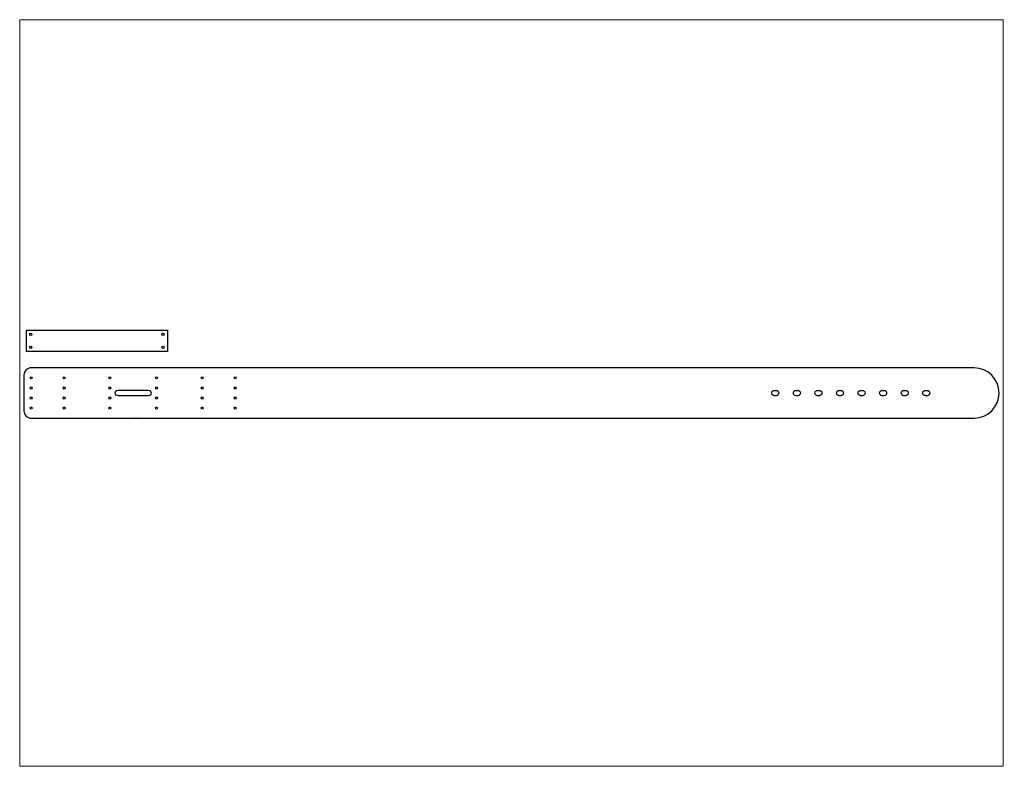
# Paper-space layout 'Лист1' of a CAD drawing. Header units: millimetres. Extents: x 26 to 231, y 20 to 176.
# The model-space entities are those that its viewports show. They can reach past a viewport. Long polylines and large blocks are cut down to what shows.
import ezdxf

# ---------------------------------------------------------------- set-up
doc = ezdxf.new("R2010")
doc.units = ezdxf.units.MM

# ---------------------------------------------------------------- blocks, each defined once
blk = doc.blocks.new('*U5')
blk.add_lwpolyline([(-1.18, -1.85, -1), (-1.18, 1.85), (0, 1.85, -1), (0, -1.85)], format="xyb", close=True)
blk.add_lwpolyline([(-1.18, -1.85, -1), (-1.18, 1.85), (0, 1.85, -1), (0, -1.85)], format="xyb", close=True)
blk = doc.blocks.new('*U7')
at = {"color": 0, "linetype": 'ByBlock', "lineweight": -2, "transparency": 16777216}
for p in [(1703.31, 2084.56), (1718.31, 2084.56), (1733.31, 2084.56), (1748.31, 2084.56), (1763.31, 2084.56), (1778.31, 2084.56), (1793.31, 2084.56), (1808.31, 2084.56)]:
    blk.add_blockref('*U5', p, dxfattribs=at)

msp = doc.modelspace()

# ---------------------------------------------------------------- linework, layer by layer
msp.add_lwpolyline([(1518.58, 1563.81), (1420.58, 1563.81), (1420.58, 1578.81), (1518.58, 1578.81)], close=True)
for points in [[(1496.73, 1517.59), (2079.51, 1517.58, 0.988354), (2079.51, 1552.58), (1496.8, 1552.57), (1423.85, 1552.59, 0.414214), (1418.85, 1547.59), (1418.85, 1522.59, 0.414214), (1423.85, 1517.59), (1496.8, 1517.59)], [(1505.3, 1533.09), (1484.3, 1533.09, -1), (1484.3, 1537.09), (1505.3, 1537.09, -1), (1505.3, 1533.09)]]:
    msp.add_lwpolyline(points, format="xyb", close=True)
for centre in [(1423.58, 1575.81), (1515.58, 1575.81), (1423.58, 1566.81), (1515.58, 1566.81), (1423.85, 1545.59), (1446.85, 1545.59), (1478.6, 1545.59), (1511, 1545.59), (1542.75, 1545.59), (1565.75, 1545.59), (1423.85, 1538.59), (1446.85, 1538.59), (1478.6, 1538.59), (1511, 1538.59), (1542.75, 1538.59), (1565.75, 1538.59), (1423.85, 1531.59), (1446.85, 1531.59), (1478.6, 1531.59), (1511, 1531.59), (1542.75, 1531.59), (1565.75, 1531.59), (1423.85, 1524.59), (1446.85, 1524.59), (1478.6, 1524.59), (1511, 1524.59), (1542.75, 1524.59), (1565.75, 1524.59)]:
    msp.add_circle(centre, 0.75)

# ---------------------------------------------------------------- block references
msp.add_blockref('*U7', (238.5, -549.49))

psp = doc.layouts.new('Лист1')

# ---------------------------------------------------------------- viewports
at = {"layer": '0'}
psp.add_viewport(center=(128.5, 97.5), size=(205.6, 156), view_center_point=(1757.83, 1535.08), view_height=518.9101, dxfattribs=at)

doc.saveas('drawing.dxf')
